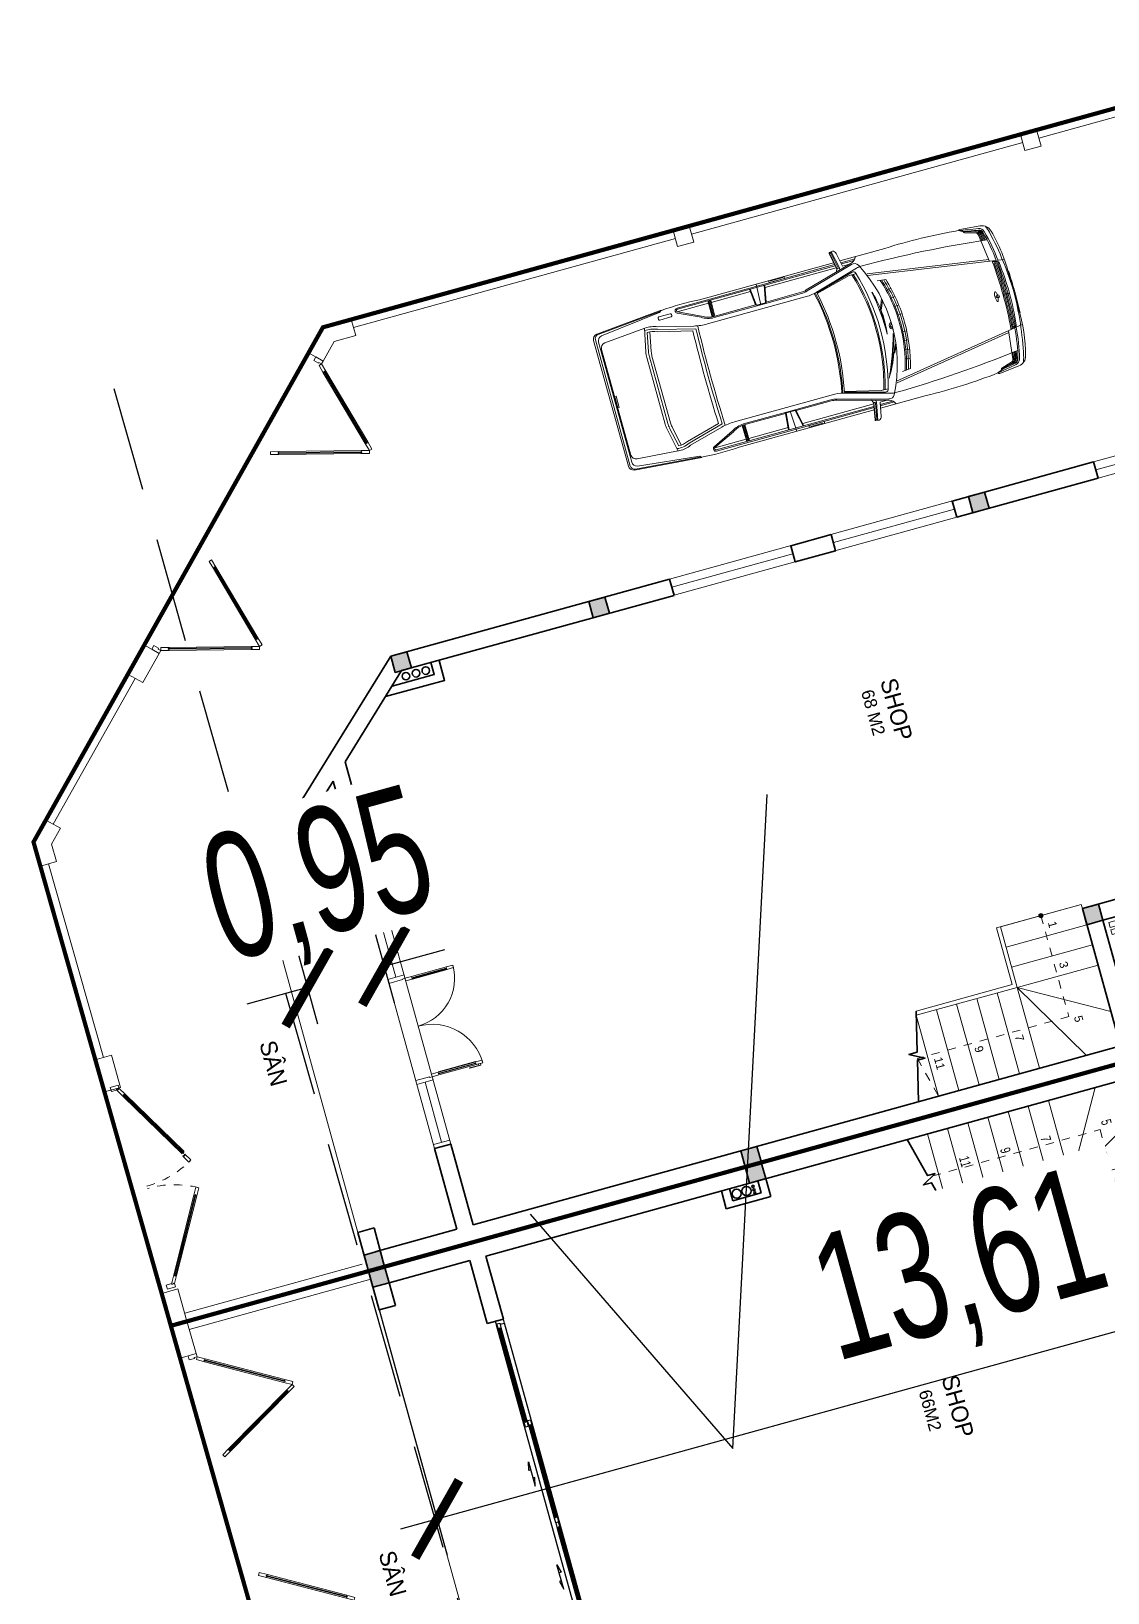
# Model space of a CAD drawing. Header units: metres. Extents: x 568336 to 569219, y 2065964 to 2066430.
# Drawn here: x 568430.96 to 568443.81, y 2066371.04 to 2066389.67 of the extents above; entities that cross this region are included whole.
import ezdxf

# ---------------------------------------------------------------- set-up
doc = ezdxf.new("R2010")
doc.units = ezdxf.units.M
for name, pattern in [('$AUDIT_BAD_LTYPE2', [0]), ('HIDDEN', [0.375, 0.25, -0.125]), ('HIDDEN2', [0.1875, 0.125, -0.0625])]:
    doc.linetypes.add(name, pattern=pattern)
doc.layers.get('0').update_dxf_attribs({"linetype": 'CONTINUOUS'})
doc.layers.get('DEFPOINTS').update_dxf_attribs({"linetype": 'CONTINUOUS'})
for name, color, linetype, lineweight in [('-CONCRETE', 1, 'CONTINUOUS', 35), ('-DIM', 9, 'CONTINUOUS', 13), ('-DOOR', 137, 'CONTINUOUS', 9), ('-HATCH', 8, 'CONTINUOUS', 5), ('-KH', 143, 'CONTINUOUS', 13), ('-LINE1', 7, 'CONTINUOUS', 18), ('-LINE2', 252, 'CONTINUOUS', 9), ('-TEXT', 7, 'CONTINUOUS', 15), ('-WALL', 4, 'CONTINUOUS', 35), ('A-NoiThat', 39, 'CONTINUOUS', 13), ('EC-Thiet bi', 8, 'CONTINUOUS', 25), ('TEXT25', 2, 'CONTINUOUS', 13)]:
    doc.layers.add(name, color=color, linetype=linetype, lineweight=lineweight)
for name, color, linetype in [('-RANH GIOI LO DAT', 12, 'CONTINUOUS'), ('APOLIC', 7, 'CONTINUOUS'), ('RANHGIOI', 2, 'HIDDEN')]:
    doc.layers.add(name, color=color, linetype=linetype)
doc.styles.add('KTHUOC', font='', dxfattribs={"width": 0.8})
doc.styles.add('SVN_AVO_thuong', font='')
doc.styles.add('T1', font='', dxfattribs={"height": 200})
doc.styles.get('KTHUOC').set_extended_font_data('.VnArial NarrowH')
doc.styles.get('SVN_AVO_thuong').set_extended_font_data('SVN-Avo')
doc.styles.get('T1').set_extended_font_data('VNgeometric Light')
doc.dimstyles.new('tien', dxfattribs={"dimscale": 0, "dimtxt": 1.5, "dimasz": 0.75, "dimexe": 0.45, "dimexo": 0, "dimgap": 0.25, "dimtad": 1, "dimzin": 1, "dimtxsty": 'KTHUOC', "dimblk1": 'ARCHTICK', "dimblk2": 'ARCHTICK', "dimsah": 1, "dimcen": 1, "dimdle": 0.45, "dimclrd": 37, "dimclre": 37, "dimclrt": 7, "dimaunit": 1, "dimadec": 0, "dimazin": 0, "dimtfac": 1, "dimtix": 1, "dimtofl": 0, "dimtmove": 2, "dimatfit": 3, "dimldrblk": 'ARCHTICK', "dimfxl": 1, "dimtfill": 1, "dimtolj": 1, "dimtzin": 1, "dimarcsym": 0})

# ---------------------------------------------------------------- blocks, each defined once
blk = doc.blocks.new('A$C5C575821')
at = {"layer": '-CONCRETE'}
h = blk.add_hatch(color=256, dxfattribs=at)
h.dxf.hatch_style = 1
h.paths.add_polyline_path([(0, 200), (0, 0), (200, 0), (200, 200)])
blk.add_lwpolyline([(0, 0), (200, 0), (200, 200), (0, 200)], close=True, dxfattribs=at)
blk = doc.blocks.new('*U43')
at = {"color": 8, "ltscale": 100}
for p, q in [((50, 100), (4969, 100)), ((50, 0), (4969, 0))]:
    blk.add_line(p, q, dxfattribs=at)
at = {"ltscale": 100}
for p, q in [((105, 45), (1245, 45)), ((1245, 10), (105, 10)), ((1315, 90), (2440, 90)), ((2440, 55), (1315, 55)), ((3704, 90), (2580, 90)), ((2580, 55), (3704, 55)), ((4914, 45), (3774, 45)), ((3774, 10), (4914, 10))]:
    blk.add_line(p, q, dxfattribs=at)
for points in [[(50, 100), (0, 100), (0, 0), (50, 0), (50, 10), (35, 10), (35, 45), (50, 45)], [(5019, 0), (4969, 0), (4969, 10), (4984, 10), (4984, 45), (4969, 45), (4969, 100), (5019, 100)]]:
    blk.add_lwpolyline(points, close=True)
for points in [[(105, 32), (95, 32), (95, 22), (105, 22), (105, 10), (35, 10), (35, 45), (105, 45)], [(1245, 90), (1315, 90), (1315, 77), (1305, 77), (1305, 67), (1315, 67), (1315, 55), (1245, 55)], [(1315, 10), (1245, 10), (1245, 22), (1255, 22), (1255, 32), (1245, 32), (1245, 45), (1315, 45)], [(2440, 67), (2450, 67), (2450, 77), (2440, 77), (2440, 90), (2510, 90), (2510, 55), (2440, 55)], [(2580, 67), (2570, 67), (2570, 77), (2580, 77), (2580, 90), (2510, 90), (2510, 55), (2580, 55)], [(3774, 90), (3704, 90), (3704, 77), (3714, 77), (3714, 67), (3704, 67), (3704, 55), (3774, 55)], [(3704, 10), (3774, 10), (3774, 22), (3764, 22), (3764, 32), (3774, 32), (3774, 45), (3704, 45)], [(4914, 32), (4924, 32), (4924, 22), (4914, 22), (4914, 10), (4984, 10), (4984, 45), (4914, 45)]]:
    blk.add_lwpolyline(points, close=True, dxfattribs=at)
at = {"color": 8, "ltscale": 100}
for points in [[(1255, 32), (1255, 22), (95, 22), (95, 32)], [(1305, 67), (1305, 77), (2450, 77), (2450, 67)], [(3714, 67), (3714, 77), (2570, 77), (2570, 67)], [(3764, 32), (3764, 22), (4924, 22), (4924, 32)]]:
    blk.add_lwpolyline(points, close=True, dxfattribs=at)
for points in [[(1822, -65), (1822, -90), (1722, -65), (2022, -65), (1922, -40), (1922, -65)], [(3197, -65), (3197, -90), (3297, -65), (2997, -65), (3097, -40), (3097, -65)]]:
    blk.add_lwpolyline(points)
blk = doc.blocks.new('CONG2')
at = {"layer": '-LINE1', "lineweight": 18}
blk.add_line((257137, -126793), (257137, -126693), dxfattribs=at)
at = {"ltscale": 100}
for p, q in [((255907, -126606), (256397, -125757)), ((257047, -126606), (256557, -125757)), ((256427, -125775), (255937, -126623)), ((256527, -125775), (257017, -126623))]:
    blk.add_line(p, q, dxfattribs=at)
at = {"color": 8, "ltscale": 100}
for points in [[(256412, -125755), (256421, -125760), (255921, -126626), (255912, -126621)], [(256541, -125755), (256533, -125760), (257033, -126626), (257041, -126621)]]:
    blk.add_lwpolyline(points, close=True, dxfattribs=at)
at = {"ltscale": 100}
for points in [[(256477, -125688), (256427, -125775), (256416, -125768), (256421, -125760), (256412, -125755), (256407, -125763), (256397, -125757), (256447, -125671)], [(256477, -125688), (256527, -125775), (256538, -125768), (256533, -125760), (256541, -125755), (256546, -125763), (256557, -125757), (256507, -125671)], [(255917, -126612), (255912, -126621), (255921, -126626), (255926, -126617), (255937, -126623), (255887, -126710), (255857, -126693), (255907, -126606)], [(257036, -126612), (257041, -126621), (257033, -126626), (257028, -126617), (257017, -126623), (257067, -126710), (257097, -126693), (257047, -126606)], [(257087, -126728), (257097, -126728), (257097, -126693), (257137, -126693), (257137, -126793), (257087, -126793)]]:
    blk.add_lwpolyline(points, close=True, dxfattribs=at)
blk = doc.blocks.new('M43-T1')
at = {"layer": '-CONCRETE'}
for centre, radius in [((195012, -1759269, 0), 55), ((195012, -1759390, 0), 55), ((194981, -1759179, 0), 13), ((195023, -1759179, 0), 13), ((195061, -1759179, 0), 13)]:
    blk.add_circle(centre, radius, dxfattribs=at)
at = {"layer": '-KH', "linetype": 'HIDDEN2', "ltscale": 5}
blk.add_lwpolyline([(195432, -1757079), (195432, -1755007), (196657, -1755007)], dxfattribs=at)
at = {"layer": '-LINE1'}
for p, q in [((195932, -1755507), (195355, -1754507)), ((195932, -1754507), (195932, -1757007)), ((196182, -1754507), (196182, -1755507)), ((196432, -1754507), (196432, -1755507)), ((196682, -1755507), (196682, -1754507)), ((195932, -1755507), (194932, -1754929)), ((196432, -1755507), (194932, -1755507)), ((195932, -1757007), (195932, -1755507)), ((195932, -1755507), (196682, -1755507)), ((195982, -1756994), (195982, -1755557)), ((195982, -1755557), (196682, -1755557)), ((195932, -1755757), (194932, -1755757)), ((195932, -1756007), (194932, -1756007)), ((195932, -1756257), (194932, -1756257)), ((195932, -1756507), (194932, -1756507)), ((195932, -1756757), (194932, -1756757)), ((195932, -1757007), (194932, -1757007))]:
    blk.add_line(p, q, dxfattribs=at)
for points in [[(194832, -1763871), (194832, -1766118)], [(195212, -1763871), (201252, -1763871)]]:
    blk.add_lwpolyline(points, dxfattribs=at)
at = {"layer": '-LINE1', "ltscale": 10}
blk.add_lwpolyline([(194732, -1766318), (195132, -1766315), (195132, -1766115), (194732, -1766118)], close=True, dxfattribs=at)
at = {"layer": '-LINE1'}
blk.add_arc((196682, -1755532), 25, 270, 90, dxfattribs=at)
at = {"layer": '-RANH GIOI LO DAT', "linetype": 'HIDDEN', "ltscale": 10, "const_width": 50}
blk.add_lwpolyline([(194732, -1748257), (194732, -1766318), (203732, -1766257), (203732, -1748257)], close=True, dxfattribs=at)
at = {"layer": '-WALL'}
for p, q in [((194732, -1750257), (194732, -1763871)), ((194932, -1754507), (194932, -1762472)), ((195152, -1759007), (194932, -1759007)), ((195082, -1759457), (195082, -1759107)), ((195152, -1759557), (195152, -1759007)), ((195082, -1759457), (194932, -1759457)), ((195152, -1759557), (194932, -1759557)), ((194932, -1762472), (195712, -1762472)), ((195712, -1762672), (195712, -1762472)), ((195712, -1762472), (195712, -1762672)), ((194930, -1762672), (195712, -1762672)), ((194932, -1762672), (194932, -1763671)), ((194932, -1763671), (195213, -1763671)), ((195213, -1763671), (195212, -1763871)), ((194732, -1763871), (195212, -1763871))]:
    blk.add_line(p, q, dxfattribs=at)
for points in [[(195982, -1756994), (195506, -1757113), (195506, -1757215), (195412, -1757043), (195412, -1757137), (194932, -1757257)], [(195082, -1759107), (194932, -1759107)]]:
    blk.add_lwpolyline(points, dxfattribs=at)
at = {"layer": '-DOOR', "xscale": -1, "rotation": 0.000152680638212388}
blk.add_blockref('CONG2', (452269, -1639421), dxfattribs=at)
at = {"layer": '-DOOR', "rotation": 0.0001356904092149188}
blk.add_blockref('CONG2', (-58006, -1639394), dxfattribs=at)
at = {"layer": '-WALL', "xscale": -1}
for p in [(194932, -1759207), (194932, -1763871)]:
    blk.add_blockref('A$C5C575821', p, dxfattribs=at)
at = {"layer": 'EC-Thiet bi', "xscale": -1}
blk.add_blockref('*U43', (200731, -1762572), dxfattribs=at)
at = {"layer": 'DEFPOINTS', "style": 'T1', "width": 0.7}
for s, p in [('5', (195334, -1754970)), ('7', (195334, -1755720)), ('9', (195338, -1756220)), ('11', (195306, -1756720))]:
    blk.add_text(s, height=120, rotation=0, dxfattribs=at).set_placement(p)
at = {"layer": 'TEXT25'}
for s, height, rotation, style, p in [('SHOP', 200, 0, 'SVN_AVO_thuong', (197782, -1757622)), ('66M2', 150, 0, 'T1', (197869, -1757928)), ('SÂN', 200, 360, 'SVN_AVO_thuong', (198012, -1764655))]:
    blk.add_text(s, height=height, rotation=rotation, dxfattribs=dict(at, style=style)).set_placement(p)
blk = doc.blocks.new('X-5M-DH-2-CORE$0$A$C75E80C28')
at = {"layer": '-LINE2', "linetype": 'Continuous', "ltscale": 2}
for p, q in [((-731, -149), (731, -149)), ((-731, -1305), (-731, -149)), ((-700, -179), (700, -179)), ((-700, -1225), (-700, -179)), ((-557, -112), (-560, -112)), ((-510, -22), (-510, -51)), ((-507, -22), (-510, -22)), ((-510, -109), (-510, -79)), ((-507, -22), (-507, -51)), ((-507, -109), (-507, -79)), ((-456, -57), (-501, -57)), ((-456, -60), (-501, -60)), ((-456, -70), (-501, -70)), ((-456, -73), (-501, -73)), ((-453, -63), (-453, -67)), ((-450, -63), (-450, -67)), ((450, -63), (450, -67)), ((453, -63), (453, -67)), ((456, -57), (501, -57)), ((456, -60), (501, -60)), ((456, -70), (501, -70)), ((456, -73), (501, -73)), ((457, -112), (460, -112)), ((507, -22), (510, -22)), ((507, -22), (507, -51)), ((507, -109), (507, -79)), ((510, -22), (510, -51)), ((510, -109), (510, -79)), ((700, -1225), (700, -179)), ((731, -1305), (731, -149)), ((-700, -1225), (-400, -1225)), ((-400, -1305), (-400, -1225)), ((700, -1225), (400, -1225)), ((400, -1305), (400, -1225)), ((840, -1305), (-840, -1305)), ((-840, -1365), (-840, -1305)), ((840, -1365), (-840, -1365)), ((840, -1395), (-840, -1395)), ((-840, -1395), (-840, -1455)), ((-840, -1455), (-435, -1455)), ((-435, -1450), (-435, -1460)), ((-435, -1450), (-400, -1450)), ((-435, -1460), (-425, -1460)), ((-435, -1490), (-435, -1500)), ((-435, -1490), (-425, -1490)), ((-433, -1452), (-433, -1458)), ((-433, -1452), (-402, -1452)), ((-433, -1458), (-425, -1458)), ((430, -1406), (-430, -1406)), ((-430, -1406), (-430, -1446)), ((430, -1446), (-430, -1446)), ((425, -1309), (-425, -1309)), ((-425, -1343), (-425, -1309)), ((425, -1343), (-425, -1343)), ((-425, -1458), (-425, -1460)), ((-425, -1490), (-425, -1492)), ((-402, -1452), (-402, -1498)), ((400, -1450), (-400, -1450)), ((-400, -1450), (-400, -1500)), ((0, -1309), (0, -1343)), ((0, -1406), (0, -1446)), ((400, -1450), (400, -1500)), ((435, -1450), (400, -1450)), ((402, -1452), (402, -1498)), ((433, -1452), (402, -1452)), ((425, -1343), (425, -1309)), ((433, -1458), (425, -1458)), ((425, -1458), (425, -1460)), ((435, -1460), (425, -1460)), ((425, -1490), (425, -1492)), ((435, -1490), (425, -1490)), ((430, -1406), (430, -1446)), ((433, -1452), (433, -1458)), ((435, -1450), (435, -1460)), ((840, -1455), (435, -1455)), ((435, -1490), (435, -1500)), ((840, -1365), (840, -1305)), ((840, -1395), (840, -1455)), ((-435, -1500), (-400, -1500)), ((-433, -1492), (-433, -1498)), ((-433, -1492), (-425, -1492)), ((-433, -1498), (-402, -1498)), ((435, -1500), (400, -1500)), ((433, -1498), (402, -1498)), ((433, -1492), (425, -1492)), ((433, -1492), (433, -1498))]:
    blk.add_line(p, q, dxfattribs=at)
for points in [[(-450, 0), (-450, -130), (450, -130), (450, 0)], [(-200, -29), (200, -29), (200, -101), (-200, -101)], [(-36, -584), (36, -584), (36, -984), (-36, -984)]]:
    blk.add_lwpolyline(points, close=True, dxfattribs=at)
for points in [[(-780, -789), (-751, -789, 0.414214), (-750, -788), (-750, -784), (-750, -780, 0.414214), (-751, -779), (-780, -779, -0.256978), (-784, -782), (-798, -782, -0.414214), (-801, -779), (-804, -749, 0.414214), (-807, -746), (-812, -746), (-812, -784), (-812, -821), (-807, -821, 0.414214), (-804, -818), (-801, -789, -0.414214), (-798, -786), (-784, -786, -0.256978), (-780, -789)], [(780, -789), (751, -789, -0.414214), (750, -788), (750, -784), (750, -780, -0.414214), (751, -779), (780, -779, 0.256978), (784, -782), (798, -782, 0.414214), (801, -779), (804, -749, -0.414214), (807, -746), (812, -746), (812, -784), (812, -821), (807, -821, -0.414214), (804, -818), (801, -789, 0.414214), (798, -786), (784, -786, 0.256978), (780, -789)]]:
    blk.add_lwpolyline(points, format="xyb", dxfattribs=at)
for centre, radius, start, end in [((-501, -51), 9.4, 180, 270), ((-501, -79), 9.4, 90, 180), ((-501, -51), 6.2, 180, 270), ((-501, -79), 6.2, 90, 180), ((-456, -63), 6.2, 0, 90), ((-456, -63), 3, 0, 90), ((-456, -67), 6.2, 270, 0), ((-456, -67), 3, 270, 0), ((456, -63), 6.2, 90, 180), ((456, -67), 6.2, 180, 270), ((456, -63), 3, 90, 180), ((456, -67), 3, 180, 270), ((501, -51), 6.2, 270, 0), ((501, -51), 9.4, 270, 0), ((501, -79), 9.4, 0, 90), ((501, -79), 6.2, 0, 90)]:
    blk.add_arc(centre, radius, start, end, dxfattribs=at)
blk = doc.blocks.new('A$C3F71457E')
at = {"layer": '-CONCRETE'}
blk.add_lwpolyline([(0, -100), (0, 400), (-1500, 400), (-1500, -1400), (0, -1400), (0, -900), (200, -900), (200, -1600), (-1700, -1600), (-1700, 600), (200, 600), (200, -100), (0, -100)], dxfattribs=at)
at = {"layer": '-LINE1'}
blk.add_line((0, -900), (0, -100), dxfattribs=at)
at = {"layer": '-WALL'}
for p in [(-1700, 400), (0, 400), (-1700, -1600), (0, -1600)]:
    blk.add_blockref('A$C5C575821', p, dxfattribs=at)
at = {"color": 2, "rotation": 90}
blk.add_blockref('X-5M-DH-2-CORE$0$A$C75E80C28', (-1500, -500), dxfattribs=at)
blk = doc.blocks.new('*U31')
for points in [[(22, 564), (22, 734), (50, 734), (50, 706), (27, 706), (27, 564)], [(0, 0), (50, 0), (50, -40), (60, -40), (60, -246), (0, -246)], [(1599, 0), (1549, 0), (1549, -40), (1539, -40), (1539, -246), (1599, -246)]]:
    blk.add_lwpolyline(points, close=True)
for points in [[(50, 670), (90, 670), (90, 770), (50, 770), (50, 670)], [(1549, 629), (1509, 629), (1509, 729), (1549, 729), (1549, 629)], [(50, 673), (50, 100)], [(1549, 632), (1549, 100)], [(50, 100), (90, 100), (90, 0), (50, 0), (50, 100)], [(1549, 100), (1509, 100), (1509, 0), (1549, 0), (1549, 100)]]:
    blk.add_lwpolyline(points)
at = {"ltscale": 0.3}
for points in [[(820, 0, 0.414214), (50, 770, 0.414214)], [(820, 0, -0.414214), (1549, 729, -0.414214)]]:
    blk.add_lwpolyline(points, format="xyb", dxfattribs=at)
at = {"layer": 'APOLIC', "linetype": '$AUDIT_BAD_LTYPE2'}
for p, q in [((70, 100), (70, 670)), ((90, 670), (90, 100)), ((1509, 629), (1509, 100)), ((1529, 100), (1529, 629))]:
    blk.add_line(p, q, dxfattribs=at)
blk = doc.blocks.new('A$C4E0379A3')
for p, q in [((-3008, 1028), (-3043, 837)), ((-2991, 1024), (-3026, 833)), ((-2996, 1032), (-3002, 1034)), ((-3086, 911), (-3652, 911)), ((-3264, 885), (-3090, 885)), ((-3250, 871), (-3093, 871)), ((-3188, 842), (-3098, 842)), ((-3038, 828), (-3035, 828)), ((-3021, 842), (-2142, 842)), ((-1960, 842), (-1475, 842)), ((-1476, 871), (-1470, 672)), ((-1464, 871), (-1459, 671)), ((-1453, 871), (-1447, 672)), ((-1442, 842), (-1052, 842)), ((-865, 903), (-71, 834)), ((-3585, 436), (-3523, 423)), ((-3623, 216), (-3560, 210)), ((-3607, 327), (-3545, 317)), ((-3632, 105), (-3569, 103)), ((-3632, -105), (-3569, -103)), ((-3623, -216), (-3560, -210)), ((-3607, -327), (-3545, -317)), ((-3585, -436), (-3523, -423)), ((-1476, -871), (-1470, -672)), ((-1464, -871), (-1459, -672)), ((-1453, -871), (-1447, -673)), ((-3086, -910), (-3641, -910)), ((-3264, -885), (-3090, -885)), ((-3250, -871), (-3093, -871)), ((-3188, -842), (-3098, -842)), ((-3008, -1028), (-3043, -837)), ((-2991, -1024), (-3026, -833)), ((-3021, -842), (-2142, -842)), ((-1960, -842), (-1475, -842)), ((-1442, -842), (-1052, -842)), ((-2996, -1032), (-3002, -1034))]:
    blk.add_line(p, q)
for points in [[(-3098, 842), (-3068, 1009, -0.322829), (-3030, 1045), (-2992, 1039, -0.422531), (-2986, 1031), (-3024, 825), (-3005, 788)], [(-4870, 845, 0.06824), (-4897, 765, 0.051611), (-4988, 0), (-4988, 207, -0.069896), (-4921, 771, -0.32103), (-4812, 866), (-4566, 891, -0.311578), (-4546, 881, -0.311578)], [(-4904, 412, -0.043765), (-4839, 789, -0.303464), (-4783, 841), (-4652, 864, -0.018633), (-4546, 881, -0.083909), (-4649, 846), (-4780, 823, 0.304556), (-4822, 785, 0.038587), (-4886, 417)], [(-4844, -684, 0.027873), (-3308, -783, 0.059366), (-3253, -773), (-2747, -635, -0.079464), (-2602, -606), (-1363, -606, -0.06068), (-1199, -626), (-783, -731, 0.120949), (-629, -758), (-123, -715, 0.39497), (-63, -651), (-63, 657, 0.404135), (-125, 721), (-641, 762, 0.112937), (-783, 735), (-1199, 626, -0.06068), (-1363, 606), (-2602, 606, -0.070217), (-2747, 633), (-3253, 775, 0.044809), (-3308, 782, 0.02806), (-4844, 684)], [(-4827, 685), (-4813, 772, -0.131143), (-4795, 818)], [(-4813, 686), (-4800, 771, -0.189017), (-4772, 824)], [(-4805, 428), (-4762, 766, -0.304567), (-4730, 804), (-4609, 838, 0.23887), (-4600, 847), (-4595, 859)], [(-4800, 687), (-4788, 769, -0.304567), (-4737, 829), (-4721, 833)], [(-4787, 688), (-4775, 768, -0.304567), (-4733, 817), (-4613, 850, 0.23887), (-4612, 851), (-4611, 854)], [(-3013, -885), (-1963, -885), (-1063, -885, 0.758852), (-1047, -828), (-1310, -704, 0.14996), (-1459, -658), (-2037, -658), (-2541, -658, 0.077307), (-2612, -669), (-3209, -833, -0.360394), (-3286, -801, -0.242572), (-3286, 801, -0.360655), (-3210, 833), (-2612, 669, 0.077307), (-2541, 658), (-2037, 658), (-1459, 658, 0.137614), (-1310, 704), (-1047, 828, 0.758852), (-1063, 885), (-1963, 885), (-3013, 885)], [(-3015, 871), (-1063, 871, -0.768317), (-1055, 840), (-1319, 716, -0.14228), (-1459, 671), (-1976, 672), (-1984, 666), (-2096, 666), (-2107, 672), (-2541, 672, -0.077278), (-2607, 683), (-3216, 850, -0.231129), (-3277, 911)], [(-869, 907, 0.039974), (-1335, 911), (-3008, 911)], [(-23, 782), (-23, -782, -0.389106), (-71, -834), (-865, -903)], [(-623, 762), (-564, 476, -0.050349), (-558, 411), (-558, -414, -0.051729), (-565, -481), (-623, -757)], [(-3452, 562), (-3554, 551, 0.073531), (-3635, 0, 0.073531), (-3554, -551), (-3452, -562)], [(-3417, 308, 0.045041), (-3467, 93, -0.050749), (-3278, 596, 0.062222), (-3412, 322), (-3425, 317), (-3463, 241)], [(-2699, 620, 0.107895), (-2700, -620, 0.109161)], [(-2687, 617, 0.107872), (-2688, -617, -0.970081)], [(-1244, 612, -0.017383), (-1244, -612, 9.34877)], [(-616, 731, 0.13448), (-772, 708), (-1214, 588, -0.016626), (-1214, -587), (-771, -703)], [(-759, -677, 0.11132), (-643, -700), (-596, -475, 0.051729), (-590, -414), (-590, 411, 0.050349), (-596, 470), (-644, 704, 0.111864), (-760, 681), (-1172, 574, -0.016174), (-1172, -574), (-759, -677)], [(-676, 703), (-628, 463, -0.050349), (-622, 411), (-622, -414, -0.051729), (-628, -468), (-676, -698)], [(-4914, 6, -0.025368), (-4898, 390, -0.026384)], [(-4870, 6, -0.025968), (-4853, 394, 0.502127), (-4857, 398), (-4908, 388)], [(-4899, 6, -0.025667), (-4883, 393, -0.026384)], [(-4885, 6, -0.02596), (-4867, 396, -0.026384)], [(-3530, -553, -0.073847), (-3612, 0, -0.073847), (-3530, 553, -0.153472)], [(-3506, -555, -0.074177), (-3588, 0, -0.074177), (-3506, 555, -0.153472)], [(-3488, -558, -0.077146), (-3574, 0, -0.077146), (-3488, 558, -0.077146)], [(-3303, 545, 0.052375), (-3409, 311), (-3419, 308), (-3467, 214)], [(-4988, 259), (-4994, 259, 0.001921), (-5000, 0)], [(-4988, -259), (-4994, -259, -0.001921), (-5000, 0)], [(-4870, -845, -0.06824), (-4897, -765, -0.051611), (-4988, 0), (-4988, -207, 0.069896), (-4921, -771, 0.32103), (-4812, -866), (-4566, -891, 0.311578), (-4546, -881, 0.311578)], [(-3401, -235, 0.045041), (-3354, -451, -0.050749), (-3398, 84, 0.062222), (-3402, -221), (-3412, -231), (-3449, -323)], [(-3446, -343), (-3402, -237), (-3395, -229, -0.052375), (-3399, 28)], [(-4898, -390, -0.025409), (-4914, -6, -0.026384)], [(-4908, -388), (-4857, -398, 0.502127), (-4853, -394, -0.02601), (-4870, -6, -0.026384)], [(-4883, -393, -0.025709), (-4899, -6, -0.026384)], [(-4867, -396, -0.026002), (-4885, -6, -0.026384)], [(-4906, -412, 0.046101), (-4839, -789, 0.303464), (-4783, -841), (-4652, -864, 0.018633), (-4546, -881, 0.083909), (-4649, -846), (-4780, -823, -0.304556), (-4822, -785, -0.038587), (-4886, -417)], [(-4805, -428), (-4762, -766, 0.304567), (-4730, -804), (-4609, -838, -0.23887), (-4600, -847), (-4595, -859)], [(-4827, -685), (-4813, -772, 0.131143), (-4795, -818)], [(-4813, -686), (-4800, -771, 0.189017), (-4772, -824)], [(-4800, -687), (-4788, -769, 0.304567), (-4737, -829), (-4721, -833)], [(-4787, -688), (-4775, -768, 0.304567), (-4733, -817), (-4613, -850, -0.23887), (-4612, -851), (-4611, -854)], [(-3015, -871), (-1063, -871, 0.768317), (-1055, -840), (-1319, -716, 0.149181), (-1459, -672), (-1976, -672), (-1984, -666), (-2096, -666), (-2107, -672), (-2541, -672, 0.077278), (-2607, -683), (-3216, -850, 0.228236), (-3277, -910)], [(-3098, -842), (-3068, -1009, 0.322829), (-3030, -1045), (-2992, -1039, 0.422531), (-2986, -1031), (-3024, -825), (-3005, -788)], [(-869, -907, -0.041495), (-1348, -910), (-3008, -910)]]:
    blk.add_lwpolyline(points, format="xyb")
for points in [[(-3016, 1043), (-3058, 831), (-3055, 803)], [(-2204, 911), (-2204, 885), (-2394, 885), (-2394, 911)], [(-2225, 911), (-2225, 901), (-2375, 901), (-2375, 911)], [(-2107, 672), (-2147, 871)], [(-2096, 666), (-2138, 871)], [(-2048, 911), (-2037, 658)], [(-1984, 666), (-1965, 871)], [(-1976, 672), (-1957, 871)], [(-1442, 871), (-1437, 672)], [(-3355, 654), (-4981, 402)], [(-3358, 675), (-4802, 452)], [(-2721, 607), (-3148, 713), (-3235, 713)], [(-52, 73), (-81, 73), (-81, -67), (-52, -67)], [(-52, 56), (-64, 56), (-64, -50), (-52, -50)], [(-3355, -654), (-4981, -402)], [(-3358, -675), (-4802, -452)], [(-2721, -607), (-3148, -713), (-3235, -713)], [(-2107, -672), (-2147, -871)], [(-2096, -666), (-2138, -871)], [(-2048, -910), (-2037, -658)], [(-1984, -666), (-1965, -871)], [(-1976, -672), (-1957, -871)], [(-1442, -871), (-1437, -673)], [(-3016, -1043), (-3058, -831), (-3055, -803)], [(-2204, -911), (-2204, -885), (-2394, -885), (-2394, -911)], [(-2225, -911), (-2225, -901), (-2375, -901), (-2375, -911)]]:
    blk.add_lwpolyline(points)
for points in [[(-51, -742), (-51, 742, 0.373826), (-106, 805), (-855, 891), (-873, 911), (-57, 841, -0.383818), (0, 777), (0, -777, -0.383818), (-57, -841), (-873, -911), (-855, -891), (-106, -805, 0.373826)], [(-2720, -616), (-3193, -743, -0.388671), (-3229, -725, -0.143383), (-3230, 726, -0.390953), (-3193, 744), (-2720, 613, 0.106047)], [(-4855, 0, -0.027521), (-4837, 410, 0.543027), (-4844, 416), (-4897, 402, 0.308444), (-4911, 385, 0.028524), (-4934, 0, 0.028524), (-4911, -385, 0.308444), (-4897, -402), (-4844, -416, 0.543027), (-4837, -410, -0.027521)], [(-4788, -1, -0.027754), (-4787, 23, -0.037978), (-4784, 41, -0.078467), (-4777, 56, -0.253942), (-4772, 59, -0.253942), (-4767, 56, -0.078467), (-4761, 41, -0.037978), (-4757, 23, -0.027754), (-4756, -1, -0.027754), (-4757, -26, -0.037978), (-4761, -44, -0.078467), (-4767, -59, -0.253942), (-4772, -62, -0.253942), (-4777, -59, -0.078467), (-4784, -44, -0.037978), (-4787, -26, -0.027754)], [(-964, -803), (-826, -803, -0.414214), (-812, -816), (-812, -830, -0.414214), (-826, -843), (-964, -843, -0.414214), (-978, -830), (-978, -816, -0.414214)]]:
    blk.add_lwpolyline(points, format="xyb", close=True)
blk.add_lwpolyline([(-4934, 6), (-4862, 6), (-4862, -6), (-4934, -6)], close=True)
blk.add_circle((-4790, 0), 18.6)
for centre, radius, start, end in [((-3001, 1027), 7.1, 97.391, 169.6732), ((-2998, 1026), 7.1, 349.5958, 77.7177), ((-3881, -5392), 6308, 87.9178, 96.0471), ((-3036, 835), 7.1, 169.6732, 254.7635), ((-3033, 834), 7.1, 254.7635, 349.5958), ((-76, 782), 52.4, 0, 85.0453), ((-759, 1), 2540, 163.7108, 196.3207), ((-760, 1), 2524, 163.6221, 196.4284), ((-4907, 383), 4.88, 104.8511, 173.4195), ((-3490, 0), 43.4, 283.8142, 76.2369), ((-3490, 0), 27.3, 291.602, 68.4492), ((-4907, -383), 4.88, 186.5805, 255.1489), ((-651, -432), 297, 246.2045, 276.7034), ((-3886, 5391), 6307, 263.9971, 272.2302), ((-3036, -835), 7.1, 105.2365, 190.3268), ((-3033, -834), 7.1, 10.4042, 105.2365), ((-3001, -1027), 7.1, 190.3268, 262.609), ((-2998, -1026), 7.1, 282.2823, 10.4042)]:
    blk.add_arc(centre, radius, start, end)
blk = doc.blocks.new('cong 2 canh')
at = {"ltscale": 100}
for p, q in [((547984, -107651), (547135, -108141)), ((547153, -108172), (548002, -107682)), ((549365, -108172), (548516, -107682)), ((548534, -107651), (549382, -108141))]:
    blk.add_line(p, q, dxfattribs=at)
at = {"color": 8, "ltscale": 100}
for points in [[(548004, -107666), (547999, -107657), (547133, -108157), (547138, -108166)], [(548514, -107666), (548519, -107657), (549385, -108157), (549380, -108166)]]:
    blk.add_lwpolyline(points, close=True, dxfattribs=at)
at = {"ltscale": 100}
for points in [[(548103, -107601), (548016, -107651), (548022, -107662), (548031, -107657), (548036, -107666), (548027, -107671), (548034, -107682), (548120, -107632)], [(548447, -107601), (548534, -107651), (548527, -107662), (548519, -107657), (548514, -107666), (548522, -107671), (548516, -107682), (548430, -107632)], [(547059, -108226), (547049, -108226), (547049, -108191), (547009, -108191), (547009, -108291), (547059, -108291)], [(547147, -108161), (547138, -108166), (547133, -108157), (547142, -108152), (547135, -108141), (547049, -108191), (547066, -108222), (547153, -108172)], [(549371, -108161), (549380, -108166), (549385, -108157), (549376, -108152), (549382, -108141), (549469, -108191), (549451, -108222), (549365, -108172)], [(549459, -108226), (549469, -108226), (549469, -108191), (549509, -108191), (549509, -108291), (549459, -108291)]]:
    blk.add_lwpolyline(points, close=True, dxfattribs=at)
at = {"color": 8, "linetype": 'HIDDEN', "ltscale": 10}
for centre, start, end in [((547081, -108191), 0, 30), ((549469, -108191), 150, 180)]:
    blk.add_arc(centre, 1180, start, end, dxfattribs=at)
blk = doc.blocks.new('M44-T1')
at = {"layer": '-HATCH', "true_color": 0x8c8896}
h = blk.add_hatch(color=252, dxfattribs=at)
h.dxf.hatch_style = 1
edge = h.paths.add_edge_path()
edge.add_arc((201122, -1822402), 24.6, 0, 360)
at = {"layer": '-CONCRETE'}
for centre in [(196347, -1828697), (196347, -1828817), (196348, -1828943)]:
    blk.add_circle(centre, 45, dxfattribs=at)
at = {"layer": '-DOOR'}
for p, q in [((196071, -1820352), (196071, -1818952)), ((196072, -1818952), (196072, -1820352)), ((196171, -1818952), (196171, -1820352)), ((196171, -1820352), (196171, -1818952)), ((196271, -1818952), (196271, -1820352)), ((196271, -1820352), (196271, -1818952)), ((196171, -1822102), (196171, -1823602)), ((196071, -1824102), (196071, -1823602)), ((196271, -1824102), (196271, -1823602)), ((196171, -1824102), (196171, -1825602)), ((198772, -1829915), (201872, -1829915)), ((198772, -1830115), (201872, -1830115)), ((198822, -1830015), (199779, -1830015)), ((201079, -1830015), (201822, -1830015))]:
    blk.add_line(p, q, dxfattribs=at)
for points in [[(196271, -1825602), (196271, -1822101), (196071, -1822101), (196071, -1825602)], [(198822, -1830115), (198772, -1830115), (198772, -1829915), (198822, -1829915)], [(201822, -1830115), (201872, -1830115), (201872, -1829915), (201822, -1829915)]]:
    blk.add_lwpolyline(points, close=True, dxfattribs=at)
at = {"layer": '-KH', "linetype": 'HIDDEN2', "ltscale": 5}
blk.add_line((202372, -1824277), (202872, -1824152), dxfattribs=at)
blk.add_lwpolyline([(201122, -1822402), (202372, -1822402), (202372, -1824277)], dxfattribs=at)
at = {"layer": '-KH'}
blk.add_circle((201122, -1822402), 24.6, dxfattribs=at)
at = {"layer": '-LINE1'}
for p, q in [((201122, -1822902), (201122, -1821902)), ((201122, -1821902), (201122, -1822952)), ((201171, -1821902), (201122, -1821902)), ((201372, -1822902), (201372, -1821902)), ((201372, -1821902), (201372, -1822902)), ((201622, -1822902), (201622, -1821902)), ((201622, -1821902), (201622, -1822902)), ((201872, -1821902), (201872, -1822902)), ((201872, -1822902), (202449, -1821902)), ((201872, -1822902), (202872, -1822325)), ((201872, -1822902), (201122, -1822902)), ((201822, -1822952), (201122, -1822952)), ((201822, -1824140), (201822, -1822952)), ((201872, -1824152), (201872, -1822902))]:
    blk.add_line(p, q, dxfattribs=at)
at = {"layer": '-LINE1', "lineweight": 18}
for p, q in [((201872, -1822902), (202872, -1822902)), ((201872, -1823152), (202872, -1823152)), ((201872, -1823402), (202872, -1823402)), ((201872, -1823652), (202872, -1823652)), ((201872, -1823902), (202872, -1823902)), ((201872, -1824152), (202872, -1824152)), ((202872, -1824402), (202872, -1824402))]:
    blk.add_line(p, q, dxfattribs=at)
at = {"layer": '-LINE1'}
for points in [[(192172, -1815852), (192172, -1819952)], [(192172, -1820152), (192172, -1824252)], [(192172, -1824452), (192172, -1828438)], [(202972, -1833514), (202972, -1831315)], [(195512, -1832065), (196929, -1833472)], [(197371, -1833652), (199771, -1833636)]]:
    blk.add_lwpolyline(points, dxfattribs=at)
at = {"layer": '-LINE1', "ltscale": 10}
for points in [[(192072, -1820152), (192272, -1820152), (192272, -1819952), (192072, -1819952)], [(192072, -1824452), (192272, -1824452), (192272, -1824252), (192072, -1824252)], [(195160, -1831851), (195444, -1832133), (195585, -1831991), (195301, -1831710)], [(199771, -1833736), (200171, -1833733), (200170, -1833533), (199770, -1833536)], [(202672, -1833716), (203072, -1833713), (203070, -1833513), (202670, -1833516)]]:
    blk.add_lwpolyline(points, close=True, dxfattribs=at)
for points in [[(192272, -1828705), (192272, -1828438), (192072, -1828438), (192072, -1828788)], [(192072, -1828788), (192320, -1829035), (192461, -1828893), (192272, -1828705)], [(197153, -1833554), (196999, -1833401), (196859, -1833543), (197071, -1833754)], [(197071, -1833754), (197371, -1833752), (197370, -1833552), (197153, -1833554)]]:
    blk.add_lwpolyline(points, dxfattribs=at)
at = {"layer": '-LINE2'}
blk.add_line((198772, -1830115), (201872, -1830115), dxfattribs=at)
blk.add_lwpolyline([(198674, -1831265), (202592, -1831265)], dxfattribs=at)
at = {"layer": '-RANH GIOI LO DAT', "linetype": 'HIDDEN', "ltscale": 10, "const_width": 50}
blk.add_lwpolyline([(192072, -1815652), (192072, -1828788), (197071, -1833754), (203072, -1833713), (203072, -1815652)], close=True, dxfattribs=at)
at = {"layer": '-WALL'}
for p, q in [((203072, -1831266), (203072, -1817652)), ((196071, -1820352), (196072, -1822102)), ((196071, -1820352), (196271, -1820352)), ((196271, -1820352), (196272, -1822102)), ((202872, -1821602), (202872, -1829915)), ((196271, -1822102), (196071, -1822102)), ((196072, -1822102), (196272, -1822102)), ((196271, -1825602), (196071, -1825602)), ((196072, -1825602), (196071, -1829054)), ((196072, -1825602), (196272, -1825602)), ((196272, -1825602), (196271, -1828975)), ((196271, -1828975), (197141, -1829915)), ((196071, -1829054), (198119, -1831266)), ((197141, -1829915), (198772, -1829915)), ((198772, -1830115), (198772, -1829915)), ((201872, -1829915), (202872, -1829915)), ((201872, -1830115), (201872, -1829915)), ((197326, -1830115), (198772, -1830115)), ((197326, -1830115), (198206, -1831066)), ((201872, -1830115), (202870, -1830115)), ((202872, -1831115), (202872, -1830115)), ((202592, -1831265), (202593, -1831065)), ((202593, -1831065), (202873, -1831065)), ((202592, -1831265), (203072, -1831265))]:
    blk.add_line(p, q, dxfattribs=at)
at = {"layer": '-WALL', "color": 250}
for p, q in [((196272, -1823602), (196072, -1823602)), ((196271, -1824102), (196072, -1824102))]:
    blk.add_line(p, q, dxfattribs=at)
at = {"layer": '-WALL'}
blk.add_lwpolyline([(196072, -1823602), (196272, -1823602), (196272, -1824102), (196072, -1824102)], close=True, dxfattribs=at)
for points in [[(201822, -1824140), (202298, -1824259), (202298, -1824360), (202391, -1824189), (202391, -1824282), (202872, -1824402)], [(196519, -1829243), (196519, -1828512), (196272, -1828512)], [(196272, -1828612), (196419, -1828612), (196419, -1829135)], [(198206, -1831066), (198675, -1831065), (198674, -1831265), (198119, -1831266)]]:
    blk.add_lwpolyline(points, dxfattribs=at)
at = {"layer": '-DOOR', "xscale": -1, "rotation": 315.1943057014324}
blk.add_blockref('CONG2', (464181, -1920210), dxfattribs=at)
at = {"layer": '-DOOR', "xscale": -0.813008130081301, "yscale": 0.8130081300813008, "zscale": 0.8130081300813009}
blk.add_blockref('*U31', (201079, -1829915), dxfattribs=at)
at = {"layer": '-DOOR', "rotation": 315.1886268204618}
blk.add_blockref('CONG2', (102170, -1560606), dxfattribs=at)
at = {"layer": '-LINE1', "rotation": 0.3886114021557146}
blk.add_blockref('cong 2 canh', (-347592, -1729074), dxfattribs=at)
at = {"layer": '-WALL', "rotation": 180}
blk.add_blockref('A$C3F71457E', (201372, -1821302), dxfattribs=at)
at = {"layer": '-WALL'}
for p in [(196072, -1821902), (196072, -1826602), (202872, -1826602), (196071, -1829054), (198119, -1831266), (202872, -1831266)]:
    blk.add_blockref('A$C5C575821', p, dxfattribs=at)
at = {"layer": 'A-NoiThat', "rotation": 270}
blk.add_blockref('A$C4E0379A3', (193863, -1825717), dxfattribs=at)
at = {"layer": '-TEXT', "style": 'T1'}
for s, p in [('1', (201224, -1822345)), ('3', (201723, -1822345)), ('5', (202392, -1822345)), ('7', (202424, -1823087)), ('9', (202424, -1823587)), ('11', (202424, -1824087))]:
    blk.add_text(s, height=100, rotation=360, dxfattribs=at).set_placement(p)
at = {"layer": 'TEXT25'}
for s, height, rotation, style, p in [('SHOP', 200, 0, 'SVN_AVO_thuong', (197911, -1823506)), ('68 M2', 150, 360, 'T1', (197974, -1823759)), ('SÂN', 200, 0, 'SVN_AVO_thuong', (200104, -1831799))]:
    blk.add_text(s, height=height, rotation=rotation, dxfattribs=dict(at, style=style)).set_placement(p)
blk = doc.blocks.new('_ArchTick')
at = {"color": 0, "linetype": 'ByBlock', "const_width": 0.15}
blk.add_lwpolyline([(-0.5, -0.5), (0.5, 0.5)], dxfattribs=at)
blk = doc.blocks.new('*D151')
at = {"color": 37, "lineweight": -2, "transparency": 16777216}
for p, q in [((568448.107, 2066378.507), (568449.045, 2066375.116)), ((568435.371, 2066371.801), (568449.359, 2066375.67)), ((568434.987, 2066374.879), (568435.924, 2066371.487))]:
    blk.add_line(p, q, dxfattribs=at)
at = {"layer": 'DEFPOINTS', "color": 0, "transparency": 16777216}
for p in [(568448.107, 2066378.507), (568448.925, 2066375.55), (568434.987, 2066374.879)]:
    blk.add_point(p, dxfattribs=at)
at = {"color": 37, "lineweight": -2, "transparency": 16777216, "xscale": 0.75, "yscale": 0.75, "zscale": 0.75}
for p, rotation in [((568448.925, 2066375.55), 15.45902407891945), ((568435.804, 2066371.921), 195.4590240789194)]:
    blk.add_blockref('_ArchTick', p, dxfattribs=dict(at, rotation=rotation))
at = {"color": 7, "transparency": 16777216, "insert": (568442.058, 2066374.845), "char_height": 1.5, "attachment_point": 5, "rotation": 15.459, "style": 'KTHUOC', "bg_fill": 3, "box_fill_scale": 1.1, "bg_fill_color": 256, "bg_fill_true_color": 13158600, "bg_fill_transparency": 0}
blk.add_mtext('\\A1;13,61 ', dxfattribs=at)
blk = doc.blocks.new('*D214')
at = {"color": 37, "lineweight": -2, "transparency": 16777216}
for p, q in [((568434.923, 2066379.423), (568435.293, 2066378.083)), ((568434.007, 2066379.169), (568434.378, 2066377.83)), ((568435.173, 2066378.517), (568435.896, 2066378.716)), ((568434.258, 2066378.263), (568433.535, 2066378.063))]:
    blk.add_line(p, q, dxfattribs=at)
at = {"color": 37, "lineweight": -2, "transparency": 16777216, "xscale": 0.75, "yscale": 0.75, "zscale": 0.75}
for p, rotation in [((568435.173, 2066378.517), 195.4590240589494), ((568434.258, 2066378.263), 15.45902405894931)]:
    blk.add_blockref('_ArchTick', p, dxfattribs=dict(at, rotation=rotation))
at = {"color": 7, "transparency": 16777216, "insert": (568434.409, 2066379.5), "char_height": 1.5, "attachment_point": 5, "rotation": 15.459, "style": 'KTHUOC', "bg_fill": 3, "box_fill_scale": 1.1, "bg_fill_color": 256, "bg_fill_true_color": 13158600, "bg_fill_transparency": 0}
blk.add_mtext('\\A1;0,95 ', dxfattribs=at)
at = {"layer": 'DEFPOINTS', "color": 0, "transparency": 16777216}
for p in [(568434.923, 2066379.423), (568434.007, 2066379.169), (568435.173, 2066378.517)]:
    blk.add_point(p, dxfattribs=at)

msp = doc.modelspace()

# ---------------------------------------------------------------- linework, layer by layer
at = {"layer": 'RANHGIOI', "color": 12, "ltscale": 5}
msp.add_line((568431.946, 2066385.411), (568442.985, 2066346.521), dxfattribs=at)

# ---------------------------------------------------------------- block references
at = {"layer": '-DIM', "xscale": 0.001, "yscale": 0.001, "zscale": 0.001}
for name, p, rotation in [('M44-T1', (570145.87, 2067058.725), 285.4590240799138), ('M43-T1', (570083.136, 2067032.723), 285.4590240789451)]:
    msp.add_blockref(name, p, dxfattribs=dict(at, rotation=rotation))

# ---------------------------------------------------------------- next in the draw order: dimensions: what is measured, and where the dimension line sits
dim = msp.add_aligned_dim(p1=(568434.987, 2066374.879), p2=(568448.107, 2066378.507), distance=-3.068, dimstyle='tien', override={"dimscale": 1, "dimpost": ' '})
dim.commit()
dim.dimension.update_dxf_attribs({"geometry": '*D151', "text_midpoint": (568442.058, 2066374.845)})

# ---------------------------------------------------------------- next in the draw order: linework, layer by layer
at = {"color": 2}
msp.add_lwpolyline([(568436.914, 2066375.558), (568439.334, 2066372.763), (568439.741, 2066380.566)], dxfattribs=at)

# ---------------------------------------------------------------- next in the draw order: dimensions: what is measured, and where the dimension line sits
dim = msp.add_aligned_dim(p1=(568434.007, 2066379.169), p2=(568434.923, 2066379.423), distance=-0.94, dimstyle='tien', override={"dimscale": 1, "dimpost": ' '})
dim.commit()
dim.dimension.update_dxf_attribs({"geometry": '*D214', "text_midpoint": (568434.409, 2066379.5)})

doc.saveas('drawing.dxf')
